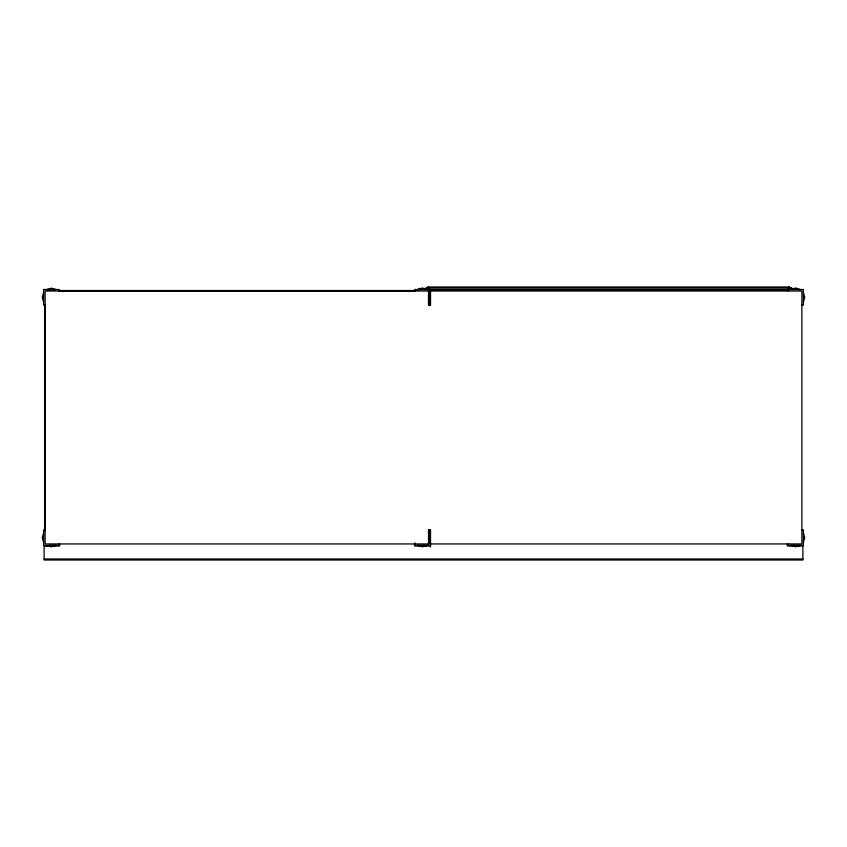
<?xml version="1.0" encoding="UTF-8"?>
<svg xmlns="http://www.w3.org/2000/svg" width="847" height="847" viewBox="0 0 847 847"><rect width="100%" height="100%" fill="white"/><g stroke="black" fill="none" stroke-linecap="round" stroke-linejoin="round"><path stroke-width="1.27" d="M43.557 301.807L42.35 297.286L43.557 292.766M43.557 542.186L42.35 537.665L43.557 533.155M803.443 301.807L804.65 297.286L803.443 292.766M803.443 542.186L804.65 537.665L803.443 533.155M798.043 289.505L798.043 288.509L790.018 288.509L788.229 287.747L428.857 287.747L427.089 288.509L427.089 289.505L428.857 289.261L428.444 286.995L426.274 288.509L428.434 286.995L788.663 286.995L791.659 288.509L791.649 289.505M788.239 287.747L788.663 286.995L791.649 288.509L788.663 286.995L788.229 289.261L790.018 289.505L788.663 286.995L791.649 288.509M428.444 286.995L426.263 288.509L428.444 286.995L428.857 287.747L426.263 288.509M55.394 290.33L55.902 289.462L51.381 288.255L46.871 289.462L47.368 290.33M418.492 544.621L417.984 545.489L422.505 546.707L427.026 545.489L426.517 544.621M799.632 290.33L800.129 289.462L795.619 288.255L792.231 289.166M791.606 544.621L791.098 545.489L795.619 546.707L800.129 545.489L799.632 544.621M425.459 288.509L428.01 287.747L425.438 288.509L425.459 289.505M48.374 290.066L51.381 289.261L54.399 290.066M425.893 289.166L422.505 288.255L417.984 289.462L418.492 290.33M49.38 545.161L51.381 545.701L53.393 545.161M49.126 546.093L51.381 546.707L55.902 545.489L55.394 544.621M420.493 545.161L422.505 545.701L424.516 545.161M793.607 545.161L795.619 545.701L797.62 545.161M427.089 288.509L419.053 288.509L419.064 289.505M428.857 289.261L788.239 289.261M429.757 290.013L788.663 290.013M59.47 290.51L415.739 290.51M430.371 291.008L801.887 291.008L801.887 543.943L430.53 543.943M58.581 291.262L415.316 291.262M42.35 297.286L43.356 297.286M803.644 297.286L804.65 297.286M45.113 305.068L43.599 305.068L43.599 289.505L59.163 289.505L59.163 291.008M801.887 305.068L803.401 305.068L803.401 289.505L787.837 289.505L787.837 291.008M45.113 529.894L43.599 529.894L43.599 545.447L59.163 545.447L59.163 543.943M801.887 529.894L803.401 529.894L803.401 545.447L787.837 545.447L787.837 543.943M42.35 537.665L43.356 537.665M803.644 537.665L804.65 537.665M45.113 545.648L49.126 545.648M430.53 545.944L414.469 545.944L414.469 543.943M44.108 558.999L802.892 558.999M788.663 286.995L790.018 288.509M796.731 288.509L796.741 289.505M795.619 288.255L795.619 289.261M795.619 545.701L795.619 546.707M795.428 288.509L795.418 289.505M792.803 288.509L792.792 289.505M787.339 543.943L787.339 545.944L802.892 545.944L802.892 560.005L44.108 560.005L44.108 545.944L59.661 545.944L59.661 543.943M430.53 291.008L430.53 305.068L428.518 305.068L428.518 291.008M430.53 546.95L430.53 529.894L428.518 529.894L428.518 543.943M430.287 305.068L430.287 289.505L414.723 289.505L414.723 291.008M430.287 529.894L430.287 545.447L414.723 545.447L414.723 542.853M428.773 305.068L428.773 291.008L45.113 291.008L45.113 543.943L428.783 543.943L428.783 529.894M424.305 288.509L424.294 289.505M422.505 288.255L422.505 289.261M422.505 545.701L422.505 546.707M420.366 288.509L420.366 289.505M51.381 288.255L51.381 289.261M51.381 545.701L51.381 546.707M44.605 305.015L44.605 531.26M421.69 289.505L421.69 288.509L421.668 289.505"/></g></svg>
